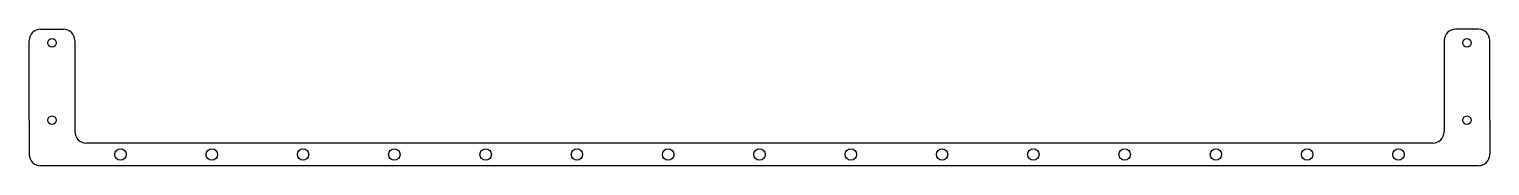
# Model space of a CAD drawing. Extents: x 0 to 16, y 0 to 1.5.
import ezdxf

# ---------------------------------------------------------------- set-up
doc = ezdxf.new("R2010")
doc.units = 0
doc.header["$MEASUREMENT"] = 0
doc.layers.get('0').update_dxf_attribs({"linetype": 'CONTINUOUS'})

msp = doc.modelspace()

# ---------------------------------------------------------------- linework, layer by layer
for p, q in [((0.125, 1.5), (0.375, 1.5)), ((15.875, 1.5), (15.625, 1.5)), ((0, 0.5), (0, 1.375)), ((0.5, 1.375), (0.5, 0.375)), ((15.5, 1.375), (15.5, 0.375)), ((16, 0.5), (16, 1.375)), ((0, 0.5), (0, 0.125)), ((16, 0.5), (16, 0.125)), ((15.375, 0.25), (0.625, 0.25)), ((15.875, 0), (0.125, 0))]:
    msp.add_line(p, q)
for centre, radius in [((0.25, 1.35), 0.047), ((15.75, 1.35), 0.047), ((0.25, 0.5), 0.047), ((15.75, 0.5), 0.047), ((1, 0.125), 0.0625), ((2, 0.125), 0.0625), ((3, 0.125), 0.0625), ((4, 0.125), 0.0625), ((5, 0.125), 0.0625), ((6, 0.125), 0.0625), ((7, 0.125), 0.0625), ((8, 0.125), 0.0625), ((9, 0.125), 0.0625), ((10, 0.125), 0.0625), ((11, 0.125), 0.0625), ((12, 0.125), 0.0625), ((13, 0.125), 0.0625), ((14, 0.125), 0.0625), ((15, 0.125), 0.0625)]:
    msp.add_circle(centre, radius)
for centre, start, end in [((0.125, 1.375), 90, 180), ((0.375, 1.375), 0, 90), ((15.625, 1.375), 90, 180), ((15.875, 1.375), 0, 90), ((0.625, 0.375), 180, 270), ((15.375, 0.375), 270, 0), ((0.125, 0.125), 180, 270), ((15.875, 0.125), 270, 0)]:
    msp.add_arc(centre, 0.125, start, end)

doc.saveas('drawing.dxf')
